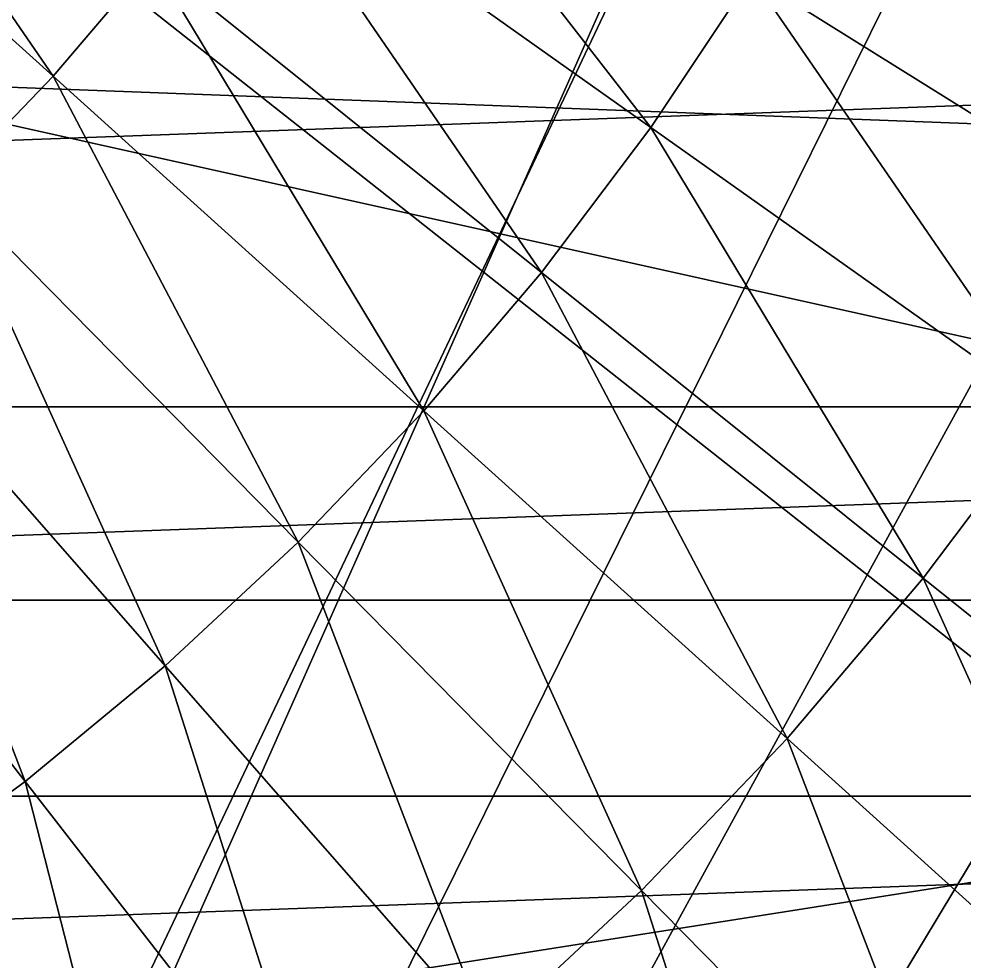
# Model space of a CAD drawing. Header units: metres. Extents: x -4.09 to 4.09, y -3.78 to 3.78.
# Drawn here: x 0.8801 to 1.3628, y -0.5193 to -0.0382 of the extents above; entities that cross this region are included whole.
import ezdxf

# ---------------------------------------------------------------- set-up
doc = ezdxf.new("R2010")
doc.units = ezdxf.units.M

msp = doc.modelspace()

# ---------------------------------------------------------------- linework, layer by layer
at = {"layer": 'statue_1', "color": 253}
for points in [[(-3.232, 0.082765, 16.714041), (3.348243, -0.166798, 15.068974), (3.367858, 2.430878, 15.064072)], [(-2.176662, 2.430878, 9.351602), (2.236946, 2.430878, 9.351602), (2.216392, -1.034236, 9.351602)], [(-2.157675, -1.034236, 9.351602), (-2.176662, 2.430878, 9.351602), (2.216392, -1.034236, 9.351602)], [(1.967048, -0.334928, 9.392891), (1.967048, 1.975148, 9.392891), (-2.139753, 1.975148, 9.392891)], [(-2.139753, -0.334928, 9.392891), (1.967048, -0.334928, 9.392891), (-2.139753, 1.975148, 9.392891)], [(-2.139753, -0.334928, 9.007879), (-2.139753, 1.975148, 9.007879), (1.967048, 1.975148, 9.007879)], [(-2.139753, -0.334928, 9.007879), (1.967048, -0.334928, 9.007879), (1.967048, 1.975148, 9.007879)], [(1.967048, 1.975148, 9.007879), (1.967048, -0.334928, 9.007879), (-2.139753, 1.975148, 9.007879)], [(1.967048, -0.334928, 9.007879), (-2.139753, -0.334928, 9.007879), (-2.139753, 1.975148, 9.007879)], [(0.812011, 1.718473, 7.467829), (1.967048, 1.975148, 9.007879), (1.967048, -0.334928, 9.007879)], [(0.812011, -0.078253, 7.467829), (0.812011, 1.718473, 7.467829), (1.967048, -0.334928, 9.007879)], [(0.969989, 1.211201, 20.223824), (0.810695, 1.295517, 20.20647), (-2.247724, -0.650978, 19.720924)], [(1.122264, 1.114196, 20.239704), (0.969989, 1.211201, 20.223824), (-2.247724, -0.650978, 19.720924)], [(1.266393, 1.005159, 20.254005), (1.122264, 1.114196, 20.239704), (-2.247724, -0.650978, 19.720924)], [(1.401436, 0.88478, 20.266628), (1.266393, 1.005159, 20.254005), (-2.247724, -0.650978, 19.720924)], [(1.526577, 0.753905, 20.277493), (1.401436, 0.88478, 20.266628), (-2.247724, -0.650978, 19.720924)], [(-0.086352, -2.879025, 19.910021), (1.526577, 0.753905, 20.277493), (-2.247724, -0.650978, 19.720924)], [(1.640878, 0.613379, 20.286522), (1.526577, 0.753905, 20.277493), (-0.086352, -2.879025, 19.910021)], [(1.743586, 0.464174, 20.293655), (1.640878, 0.613379, 20.286522), (-0.086352, -2.879025, 19.910021)], [(1.834074, 0.307261, 20.298851), (1.743586, 0.464174, 20.293655), (-0.086352, -2.879025, 19.910021)], [(0.721648, 0.391671, 13.903325), (1.265203, 0.146119, 15.295901), (0.721648, -0.999457, 13.903325)], [(1.265203, 0.146119, 15.295901), (2.017807, 0.377007, 17.224133), (2.091626, -0.227238, 17.413246)], [(1.911653, 0.143706, 20.302067), (1.834074, 0.307261, 20.298851), (-0.086352, -2.879025, 19.910021)], [(0.897548, -0.067506, 1.419429), (0.745273, 0.154046, 1.488987), (0.704791, 0.106389, 1.488987)], [(0.897548, -0.067506, 1.419429), (0.947931, -0.008225, 1.419429), (0.745273, 0.154046, 1.488987)], [(1.265203, 0.146119, 15.295901), (2.091626, -0.227238, 17.413246), (0.721648, -0.999457, 13.903325)], [(1.301047, 0.063746, 1.334895), (1.520374, -0.055819, 1.23567), (1.343095, 0.146463, 1.334895)], [(1.569002, 0.039996, 1.23567), (1.343095, 0.146463, 1.334895), (1.520374, -0.055819, 1.23567)], [(1.975884, -0.025395, 20.303288), (1.911653, 0.143706, 20.302067), (-0.086352, -2.879025, 19.910021)], [(0.994741, 0.053907, 1.419429), (1.202851, -0.093606, 1.334895), (1.037855, 0.118671, 1.419429)], [(1.202851, -0.093606, 1.334895), (1.254299, -0.016371, 1.334895), (1.037855, 0.118671, 1.419429)], [(0.897548, -0.067506, 1.419429), (0.704791, 0.106389, 1.488987), (0.843719, -0.123716, 1.419429)], [(3.348243, -0.166798, 15.068974), (-3.232, 0.082765, 16.714041), (-2.157675, -1.034236, 9.351602)], [(1.466169, -0.148594, 1.23567), (1.301047, 0.063746, 1.334895), (1.254299, -0.016371, 1.334895)], [(1.466169, -0.148594, 1.23567), (1.520374, -0.055819, 1.23567), (1.301047, 0.063746, 1.334895)], [(0.947931, -0.008225, 1.419429), (1.147017, -0.167707, 1.334895), (0.994741, 0.053907, 1.419429)], [(1.147017, -0.167707, 1.334895), (1.202851, -0.093606, 1.334895), (0.994741, 0.053907, 1.419429)], [(0.897548, -0.067506, 1.419429), (1.086921, -0.238393, 1.334895), (0.947931, -0.008225, 1.419429)], [(1.147017, -0.167707, 1.334895), (0.947931, -0.008225, 1.419429), (1.086921, -0.238393, 1.334895)], [(1.406637, -0.238048, 1.23567), (1.254299, -0.016371, 1.334895), (1.202851, -0.093606, 1.334895)], [(1.406637, -0.238048, 1.23567), (1.466169, -0.148594, 1.23567), (1.254299, -0.016371, 1.334895)], [(2.026267, -0.198882, 20.3025), (1.975884, -0.025395, 20.303288), (-0.086352, -2.879025, 19.910021)], [(-2.918175, -0.031849, 0.043246), (2.745471, -0.031849, 0.043246), (-2.848429, -0.236293, 0.043246)], [(2.675725, -0.236293, 0.043246), (-2.848429, -0.236293, 0.043246), (2.745471, -0.031849, 0.043246)], [(1.022815, -0.305413, 1.334895), (0.897548, -0.067506, 1.419429), (0.843719, -0.123716, 1.419429)], [(1.022815, -0.305413, 1.334895), (1.086921, -0.238393, 1.334895), (0.897548, -0.067506, 1.419429)], [(0.812011, -0.078253, 7.467829), (1.967048, -0.334928, 9.007879), (-2.139753, -0.334928, 9.007879)], [(1.341967, -0.323836, 1.23567), (1.202851, -0.093606, 1.334895), (1.147017, -0.167707, 1.334895)], [(1.341967, -0.323836, 1.23567), (1.406637, -0.238048, 1.23567), (1.202851, -0.093606, 1.334895)], [(0.786757, -0.176668, 1.419429), (0.954824, -0.368579, 1.334895), (0.843719, -0.123716, 1.419429)], [(0.954824, -0.368579, 1.334895), (1.022815, -0.305413, 1.334895), (0.843719, -0.123716, 1.419429)], [(2.216392, -1.034236, 9.351602), (3.348243, -0.166798, 15.068974), (-2.157675, -1.034236, 9.351602)], [(1.272409, -0.405676, 1.23567), (1.147017, -0.167707, 1.334895), (1.086921, -0.238393, 1.334895)], [(1.272409, -0.405676, 1.23567), (1.341967, -0.323836, 1.23567), (1.147017, -0.167707, 1.334895)], [(0.726724, -0.226173, 1.419429), (0.883261, -0.427609, 1.334895), (0.786757, -0.176668, 1.419429)], [(0.883261, -0.427609, 1.334895), (0.954824, -0.368579, 1.334895), (0.786757, -0.176668, 1.419429)], [(2.062487, -0.37566, 20.299711), (2.026267, -0.198882, 20.3025), (-0.086352, -2.879025, 19.910021)], [(0.808376, -0.482378, 1.334895), (0.883261, -0.427609, 1.334895), (0.726724, -0.226173, 1.419429)], [(2.091626, -0.227238, 17.413246), (1.348797, -1.098279, 18.075314), (0.721648, -0.999457, 13.903325)], [(1.337204, -1.124066, 18.155071), (1.348797, -1.098279, 18.075314), (2.091626, -0.227238, 17.413246)], [(2.091626, -0.734165, 20.288219), (1.337204, -1.124066, 18.155071), (2.091626, -0.227238, 17.413246)], [(-2.763894, -0.435097, 0.043246), (-2.848429, -0.236293, 0.043246), (2.675725, -0.236293, 0.043246)], [(2.591253, -0.435097, 0.043246), (-2.763894, -0.435097, 0.043246), (2.675725, -0.236293, 0.043246)], [(1.022815, -0.305413, 1.334895), (1.198089, -0.483318, 1.23567), (1.086921, -0.238393, 1.334895)], [(1.272409, -0.405676, 1.23567), (1.086921, -0.238393, 1.334895), (1.198089, -0.483318, 1.23567)], [(1.341967, -0.323836, 1.23567), (1.532092, -0.476112, 1.122091), (1.406637, -0.238048, 1.23567)], [(1.119382, -0.556448, 1.23567), (1.022815, -0.305413, 1.334895), (0.954824, -0.368579, 1.334895)], [(1.119382, -0.556448, 1.23567), (1.198089, -0.483318, 1.23567), (1.022815, -0.305413, 1.334895)], [(1.272409, -0.405676, 1.23567), (1.45326, -0.568855, 1.122091), (1.341967, -0.323836, 1.23567)], [(1.532092, -0.476112, 1.122091), (1.341967, -0.323836, 1.23567), (1.45326, -0.568855, 1.122091)], [(-2.139753, -0.334928, 9.007879), (1.967048, -0.334928, 9.007879), (1.967048, -0.334928, 9.392891)], [(-2.139753, -0.334928, 9.392891), (-2.139753, -0.334928, 9.007879), (1.967048, -0.334928, 9.392891)], [(1.036539, -0.624847, 1.23567), (0.954824, -0.368579, 1.334895), (0.883261, -0.427609, 1.334895)], [(1.036539, -0.624847, 1.23567), (1.119382, -0.556448, 1.23567), (0.954824, -0.368579, 1.334895)], [(2.084357, -0.554474, 20.294941), (2.062487, -0.37566, 20.299711), (-0.086352, -2.879025, 19.910021)], [(1.369038, -0.656806, 1.122091), (1.272409, -0.405676, 1.23567), (1.198089, -0.483318, 1.23567)], [(1.369038, -0.656806, 1.122091), (1.45326, -0.568855, 1.122091), (1.272409, -0.405676, 1.23567)], [(0.949811, -0.688232, 1.23567), (0.883261, -0.427609, 1.334895), (0.808376, -0.482378, 1.334895)], [(0.949811, -0.688232, 1.23567), (1.036539, -0.624847, 1.23567), (0.883261, -0.427609, 1.334895)], [(-2.763894, -0.435097, 0.043246), (2.591253, -0.435097, 0.043246), (-2.665134, -0.627196, 0.043246)], [(2.492493, -0.627196, 0.043246), (-2.665134, -0.627196, 0.043246), (2.591253, -0.435097, 0.043246)], [(0.859511, -0.746448, 1.23567), (0.949811, -0.688232, 1.23567), (0.808376, -0.482378, 1.334895)], [(1.119382, -0.556448, 1.23567), (1.279866, -0.73968, 1.122091), (1.198089, -0.483318, 1.23567)], [(1.279866, -0.73968, 1.122091), (1.369038, -0.656806, 1.122091), (1.198089, -0.483318, 1.23567)], [(1.335638, -1.505036, 20.306358), (2.179545, -0.50171, 19.476116), (2.280936, -0.858524, 19.319851)], [(2.179545, -0.50171, 19.476116), (1.335638, -1.505036, 20.306358), (1.902441, -0.742688, 19.246927)]]:
    msp.add_3dface(points, dxfattribs=at)

doc.saveas('drawing.dxf')
